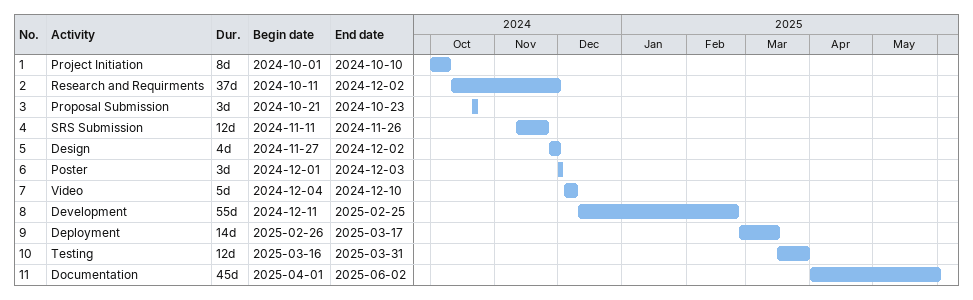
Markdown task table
| ID | Task | Duration | Start | Finish |
|---|---|---|---|---|
| 1 | Project Initiation | 8d | 2024-10-01 | 2024-10-10 |
| 2 | Research and Requirments | 37d | 2024-10-11 | 2024-12-02 |
| 3 | Proposal Submission | 3d | 2024-10-21 | 2024-10-23 |
| 4 | SRS Submission | 12d | 2024-11-11 | 2024-11-26 |
| 5 | Design | 4d | 2024-11-27 | 2024-12-02 |
| 6 | Poster | 3d | 2024-12-01 | 2024-12-03 |
| 7 | Video | 5d | 2024-12-04 | 2024-12-10 |
| 8 | Development | 55d | 2024-12-11 | 2025-02-25 |
| 9 | Deployment | 14d | 2025-02-26 | 2025-03-17 |
| 10 | Testing | 12d | 2025-03-16 | 2025-03-31 |
| 11 | Documentation | 45d | 2025-04-01 | 2025-06-02 |
